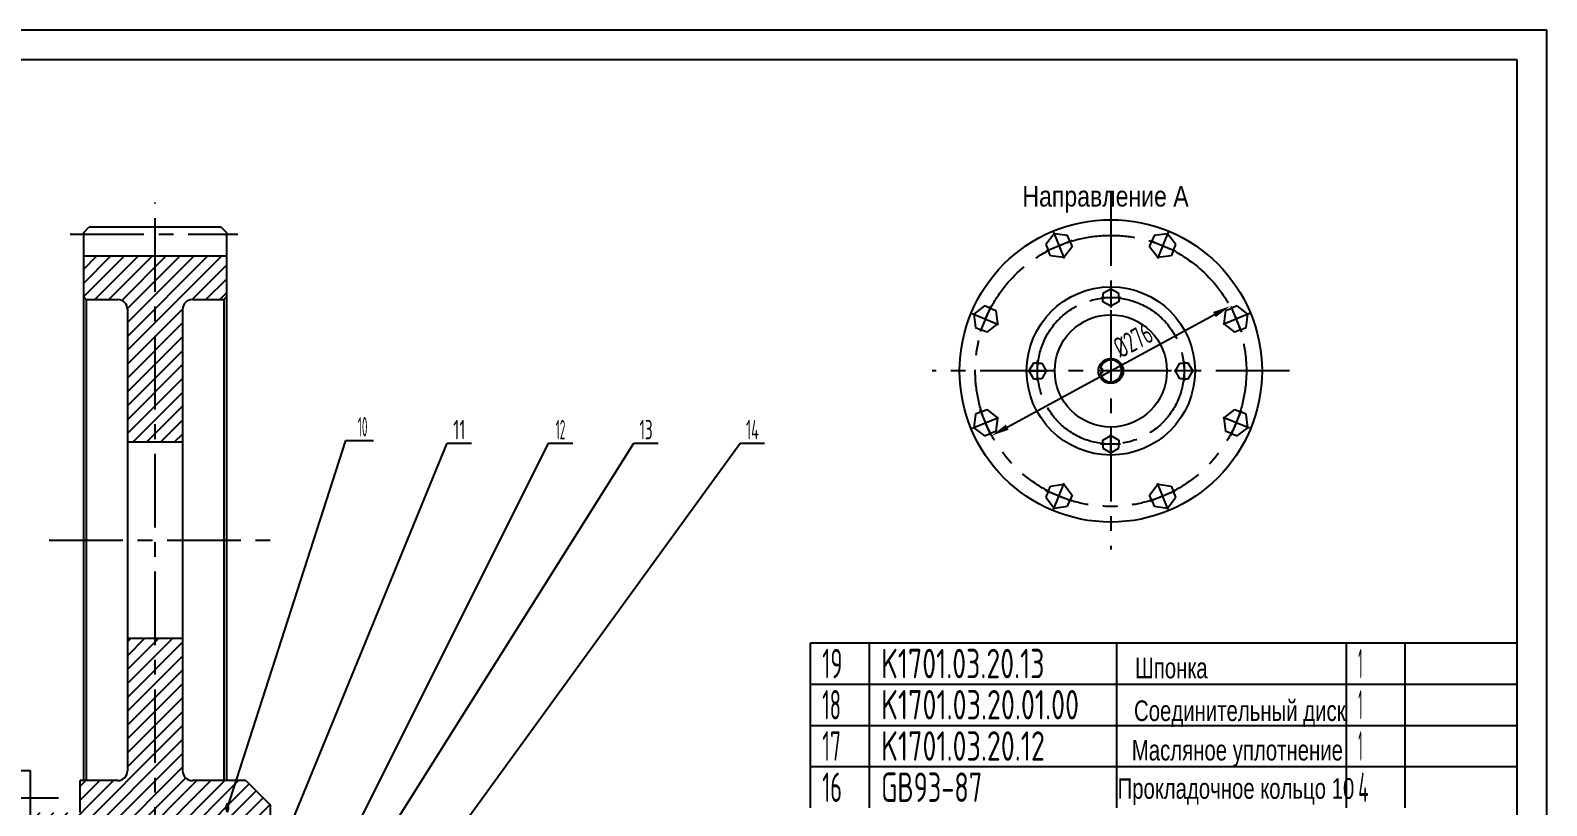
# Model space of a CAD drawing. Header units: millimetres. Extents: x 0 to 2520, y -69 to 1782.
# Drawn here: x 975 to 2520, y 992 to 1782 of the extents above; entities that cross this region are included whole.
import ezdxf
from ezdxf.enums import TextEntityAlignment as Align

# ---------------------------------------------------------------- set-up
doc = ezdxf.new("R2010")
doc.units = ezdxf.units.MM
doc.header["$LTSCALE"] = 60
doc.linetypes.add('G', pattern=[2, 1.25, -0.25, 0.25, -0.25])
for name, color, linetype in [('01', 7, 'Continuous'), ('02', 1, 'Continuous'), ('05', 4, 'G'), ('08', 1, 'Continuous'), ('11', 3, 'Continuous')]:
    doc.layers.add(name, color=color, linetype=linetype)
doc.styles.get("Standard").update_dxf_attribs({"font": 'isocp', "width": 0.707, "bigfont": 'intecad.shx'})
doc.dimstyles.new('INTE', dxfattribs={"dimscale": 6, "dimtxt": 3.5, "dimasz": 3, "dimexe": 3, "dimexo": 0, "dimgap": 1, "dimtad": 1, "dimdec": 3, "dimdsep": 46, "dimtxsty": 'Standard', "dimcen": 0, "dimclrd": 1, "dimclre": 1, "dimclrt": 3, "dimadec": 3, "dimazin": 2, "dimtfac": 1, "dimtdec": 3, "dimtmove": 0, "dimatfit": 0, "dimfxl": 1, "dimarcsym": 0})

# ---------------------------------------------------------------- blocks, each defined once
blk = doc.blocks.new('*U24')
at = {"layer": '01'}
for p, q in [((0, 13.1), (-12, 6.2)), ((-12, 6.2), (-12, 0)), ((-12, -6.2), (-12, 0)), ((12, 6.2), (0, 13.1)), ((12, 0), (12, 6.2)), ((12, 0), (12, -6.2)), ((0, -13.1), (-12, -6.2)), ((12, -6.2), (0, -13.1))]:
    blk.add_line(p, q, dxfattribs=at)
at = {"layer": '05'}
for p, q in [((-13.7, 0), (14.5, 0)), ((0, 14.7), (0, -14.3))]:
    blk.add_line(p, q, dxfattribs=at)
blk = doc.blocks.new('*U25')
at = {"layer": '01'}
for p, q in [((0, 8.8), (-8, 4.2)), ((-8, 4.2), (-8, 0)), ((-8, -4.2), (-8, 0)), ((8, 4.2), (0, 8.8)), ((8, 0), (8, 4.2)), ((8, 0), (8, -4.2)), ((0, -8.8), (-8, -4.2)), ((8, -4.2), (0, -8.8))]:
    blk.add_line(p, q, dxfattribs=at)
at = {"layer": '05'}
for p, q in [((-9.7, 0), (10.5, 0)), ((0, 10.4), (0, -10))]:
    blk.add_line(p, q, dxfattribs=at)
blk = doc.blocks.new('*D27')
at = {"layer": '08', "color": 1, "lineweight": -2}
blk.add_line((1970.5, 1377.7), (2181.5, 1492.4), dxfattribs=at)
at = {"layer": '08', "color": 1}
for points in [[(2180.1, 1495.1), (2183, 1489.8), (2197.3, 1501)], [(1969, 1380.4), (1971.9, 1375.1), (1954.7, 1369.2)]]:
    blk.add_solid(points, dxfattribs=at)
at = {"layer": 'Defpoints', "color": 0}
for p in [(2197.3, 1501), (1954.7, 1369.2)]:
    blk.add_point(p, dxfattribs=at)
at = {"layer": '08', "color": 3, "insert": (2098.7, 1466.2), "char_height": 21, "attachment_point": 5, "rotation": 28.5166}
blk.add_mtext('%%c276', dxfattribs=at)
blk = doc.blocks.new('*U46')
at = {"layer": '01'}
for points in [[(415, 292), (25, 292)], [(415, 5), (415, 292)]]:
    blk.add_lwpolyline(points, dxfattribs=at)
at = {"layer": '02'}
for points in [[(420, 297), (0, 297)], [(420, 0), (420, 297)]]:
    blk.add_lwpolyline(points, dxfattribs=at)
blk = doc.blocks.new('*U64')
at = {"layer": '01'}
for p, q in [((0, -42), (0, 0)), ((720, -42), (720, 0))]:
    blk.add_line(p, q, dxfattribs=at)
at = {"layer": '02'}
for p, q in [((0, 0), (60, 0)), ((60, -42), (60, 0)), ((60, 0), (312, 0)), ((312, -42), (312, 0)), ((312, 0), (546, 0)), ((546, -42), (546, 0)), ((546, 0), (606, 0)), ((606, -42), (606, 0)), ((606, 0), (720, 0))]:
    blk.add_line(p, q, dxfattribs=at)
blk = doc.blocks.new('*U65')
at = {"layer": '01'}
for p, q in [((0, -42), (0, 0)), ((720, -42), (720, 0))]:
    blk.add_line(p, q, dxfattribs=at)
at = {"layer": '02'}
for p, q in [((0, 0), (60, 0)), ((60, -42), (60, 0)), ((60, 0), (312, 0)), ((312, -42), (312, 0)), ((312, 0), (546, 0)), ((546, -42), (546, 0)), ((546, 0), (606, 0)), ((606, -42), (606, 0)), ((606, 0), (720, 0))]:
    blk.add_line(p, q, dxfattribs=at)
blk = doc.blocks.new('*U66')
at = {"layer": '01'}
for p, q in [((0, -42), (0, 0)), ((720, -42), (720, 0))]:
    blk.add_line(p, q, dxfattribs=at)
at = {"layer": '02'}
for p, q in [((0, 0), (60, 0)), ((60, -42), (60, 0)), ((60, 0), (312, 0)), ((312, -42), (312, 0)), ((312, 0), (546, 0)), ((546, -42), (546, 0)), ((546, 0), (606, 0)), ((606, -42), (606, 0)), ((606, 0), (720, 0))]:
    blk.add_line(p, q, dxfattribs=at)
blk = doc.blocks.new('*U67')
at = {"layer": '01'}
for p, q in [((0, -42), (0, 0)), ((0, 0), (60, 0)), ((60, 0), (312, 0)), ((312, 0), (546, 0)), ((546, 0), (606, 0)), ((606, 0), (720, 0)), ((720, -42), (720, 0))]:
    blk.add_line(p, q, dxfattribs=at)
at = {"layer": '02'}
for p, q in [((60, -42), (60, 0)), ((312, -42), (312, 0)), ((546, -42), (546, 0)), ((606, -42), (606, 0))]:
    blk.add_line(p, q, dxfattribs=at)

msp = doc.modelspace()

# ---------------------------------------------------------------- hatches: boundary and pattern name
at = {"layer": '11', "linetype": 'Continuous'}
h = msp.add_hatch(dxfattribs=at)
h.set_pattern_fill('_USER', color=3, scale=10, angle=45, style=0, pattern_type=0)
h.set_pattern_definition([(45, (0, 0), (-7.07107, 7.07107), [])])
h.paths.add_polyline_path([(1102.3242, 1552.1568), (1102.3242, 1362.7158), (1130.3742, 1362.7158), (1130.3742, 1497.7158, -0.414213562), (1140.3742, 1507.7158), (1172.3742, 1507.7158), (1175.3742, 1510.7158), (1175.3742, 1552.1568)])
h.paths.add_polyline_path([(1074.2742, 1497.7158), (1074.2742, 1362.7158), (1102.3242, 1362.7158), (1102.3242, 1552.1568), (1029.2742, 1552.1568), (1029.2742, 1510.7158), (1032.2742, 1507.7158), (1064.2742, 1507.7158, -0.414213562)])
h.paths.add_polyline_path([(1102.3242, 1162.7158), (1074.2742, 1162.7158), (1074.2742, 1027.7158, -0.414213562), (1064.2742, 1017.7158), (1026.0742, 1017.7158), (1026.0742, 985.2158), (975.2742, 985.2158), (975.2742, 974.4658, 0.031802552), (975.5326, 970.4074), (1000.2742, 945.6658), (1074.8742, 945.6658, -0.414213562), (1076.8742, 943.6658), (1076.8742, 943.1768), (1102.3242, 943.1768)])
h.paths.add_polyline_path([(1102.3242, 943.1768), (1219.7742, 943.1768), (1219.7742, 992.7158), (1194.7742, 1017.7158), (1140.3742, 1017.7158, -0.414213562), (1130.3742, 1027.7158), (1130.3742, 1162.7158), (1102.3242, 1162.7158)])
h.paths.add_polyline_path([(1172.3797, 984.5371), (1179.9652, 984.5371), (1179.9652, 994.3833), (1172.3797, 994.3833)], flags=24)

# ---------------------------------------------------------------- linework, layer by layer
for p, q in [((721.2742, 1027.9658), (975.2742, 1027.9658)), ((975.2742, 1027.9658), (975.2742, 647.4658))]:
    msp.add_line(p, q)
at = {"layer": '01', "color": 7, "linetype": 'Continuous'}
for p, q in [((1029.2742, 1575.8108), (1035.2742, 1581.8108)), ((1029.2742, 1575.8108), (1029.2742, 1017.7158)), ((1035.2742, 1581.8108), (1169.3742, 1581.8108)), ((1169.3742, 1581.8108), (1175.3742, 1575.8108)), ((1175.3742, 1017.7158), (1175.3742, 1575.8108)), ((1029.2742, 1552.1568), (1175.3742, 1552.1568)), ((1032.2742, 1507.7158), (1029.2742, 1510.7158)), ((1032.2742, 1507.7158), (1064.2742, 1507.7158)), ((1140.3742, 1507.7158), (1172.3742, 1507.7158)), ((1175.3742, 1510.7158), (1172.3742, 1507.7158)), ((1074.2742, 1497.7158), (1074.2742, 1027.7158)), ((1130.3742, 1497.7158), (1130.3742, 1027.7158)), ((2067.2817, 1437.4622), (2065.1598, 1437.4622)), ((2067.2817, 1437.4622), (2067.2817, 1432.7022)), ((2067.2817, 1432.7022), (2065.1598, 1432.7022)), ((1026.0742, 985.2158), (1026.0742, 1017.7158)), ((1064.2742, 1017.7158), (1026.0742, 1017.7158)), ((1194.7742, 1017.7158), (1140.3742, 1017.7158)), ((1194.7742, 1017.7158), (1219.7742, 992.7158)), ((1219.7742, 918.3423), (1219.7742, 992.7158))]:
    msp.add_line(p, q, dxfattribs=at)
at = {"layer": '01'}
for p, q in [((1032.2742, 1507.7158), (1032.2742, 1017.7158)), ((1172.3742, 1507.7158), (1172.3742, 1017.7158)), ((1074.2742, 1362.7158), (1130.3742, 1362.7158)), ((1074.2742, 1162.7158), (1130.3742, 1162.7158))]:
    msp.add_line(p, q, dxfattribs=at)
at = {"layer": '01', "color": 7, "linetype": 'Continuous'}
for radius in [154, 85.75, 12.7]:
    msp.add_circle((2076.0017, 1435.0822), radius, dxfattribs=at)
at = {"layer": '01'}
msp.add_circle((2076.0017, 1435.0822), 57.15, dxfattribs=at)
at = {"layer": '01', "color": 7, "linetype": 'Continuous'}
for centre, radius, start, end in [((1064.2742, 1497.7158), 10, 0, 90), ((1140.3742, 1497.7158), 10, 90, 180), ((2076.0017, 1435.0822), 11.1, 192.3811746, 167.6188254), ((1064.2742, 1027.7158), 10, 270, 0), ((1140.3742, 1027.7158), 10, 180, 270)]:
    msp.add_arc(centre, radius, start, end, dxfattribs=at)
at = {"layer": '02'}
for p, q in [((1175.9242, 989.0841), (1296.8011, 1364.2892)), ((1222.4474, 928.3747), (1399.944, 1361.3598)), ((1296.8011, 1364.2892), (1324.8612, 1364.2892)), ((1297.9921, 950.9042), (1503.026, 1361.3598)), ((1343.9041, 969.961), (1590.0962, 1361.3598)), ((1386.2193, 932.0601), (1698.5091, 1361.3598)), ((1399.944, 1361.3598), (1424.744, 1361.3598)), ((1503.026, 1361.3598), (1527.826, 1361.3598)), ((1590.0962, 1361.3598), (1614.8962, 1361.3598)), ((1698.5091, 1361.3598), (1723.3091, 1361.3598))]:
    msp.add_line(p, q, dxfattribs=at)
at = {"layer": '05'}
for p, q in [((1102.3242, 75.6934), (1102.3242, 1606.6343)), ((2076.0017, 1617.0248), (2076.0017, 1253.1397)), ((1016.0234, 1574.3158), (1186.6177, 1574.3158)), ((2257.9442, 1435.0822), (1894.0591, 1435.0822)), ((994.6149, 1262.7158), (1219.7742, 1262.7158))]:
    msp.add_line(p, q, dxfattribs=at)
at = {"layer": '05', "color": 4, "linetype": 'G'}
msp.add_line((696.2742, 1000.1258), (1004.1081, 1000.1258), dxfattribs=at)
at = {"layer": '05'}
for radius in [138.1, 74.6, 0]:
    msp.add_circle((2076.0017, 1435.0822), radius, dxfattribs=at)

# ---------------------------------------------------------------- block references
at = {"layer": '05', "xscale": 6, "yscale": 6, "zscale": 6}
msp.add_blockref('*U46', (0, 0), dxfattribs=at)
at = {"layer": '05'}
for name, p, rotation in [('*U24', (2023.1569, 1562.6608), 22.5), ('*U24', (2128.8464, 1562.6608), 337.4999999999999), ('*U24', (1948.4231, 1487.927), 67.5), ('*U24', (2203.5802, 1487.927), 292.5000000000001), ('*U25', (2001.3872, 1435.0822), 90), ('*U25', (2150.6161, 1435.0822), 270), ('*U24', (1948.4231, 1382.2375), 112.5), ('*U24', (2203.5802, 1382.2375), 247.5), ('*U25', (2076.0017, 1360.4678), 180), ('*U24', (2023.1569, 1307.5037), 157.5), ('*U24', (2128.8464, 1307.5037), 202.5)]:
    msp.add_blockref(name, p, dxfattribs=dict(at, rotation=rotation))
for name, p in [('*U25', (2076.0017, 1509.6967)), ('*U67', (1770, 1158)), ('*U66', (1770, 1116)), ('*U65', (1770, 1074)), ('*U64', (1770, 1032))]:
    msp.add_blockref(name, p, dxfattribs=at)

# ---------------------------------------------------------------- texts
at = {"layer": '02', "width": 0.605172}
msp.add_text('●', height=8, dxfattribs=at).set_placement((1173.5242, 985.0841), (1178.3242, 985.0841), align=Align.FIT)
at = {"layer": '05', "char_height": 21, "attachment_point": 1}
for s, insert in [('{\\fArial|b0|i0|c204|p34;\\W0.8;\\C3;Направление А}', (1985.9589, 1623.51)), ('{\\fArial|b0|i0|c204|p34;\\C3;Шпонка}', (2100.7356, 1142.9601)), ('{\\fArial|b0|i0|c204|p34;\\C3;Соединительный диск}', (2099.6188, 1099.4447)), ('{\\fArial|b0|i0|c204|p34;\\C3;Масляное уплотнение}', (2097.3853, 1059.2765)), ('{\\fArial|b0|i0|c204|p34;\\C3;Прокладочное кольцо 10}', (2082.8676, 1020.2241))]:
    msp.add_mtext(s, dxfattribs=dict(at, insert=insert))
at = {"layer": '11'}
for s, height, width, p, p2 in [('10', 19.79899, 0.473209, (1308.8951, 1368.2892), (1318.74, 1368.2892)), ('11', 19.79899, 0.749243, (1406.0394, 1365.3598), (1418.6485, 1365.3598)), ('12', 19.79899, 0.445832, (1510.5268, 1365.3598), (1520.3253, 1365.3598)), ('13', 19.79899, 0.621906, (1595.7768, 1365.3598), (1609.2156, 1365.3598)), ('14', 19.79899, 0.578769, (1704.3201, 1365.3598), (1717.498, 1365.3598)), ('19', 30, 0.612447, (1782, 1122), (1802.6075, 1122)), ('K1701.03.20.13', 30, 0.693738, (1842, 1122), (2008.4226, 1122)), ('1', 30, 0.404, (2328, 1122), (2332.242, 1122)), ('18', 30, 0.606, (1782, 1080), (1801.089, 1080)), ('K1701.03.20.01.00', 30, 0.696017, (1842, 1080), (2043.6178, 1080)), ('1', 30, 0.404, (2328, 1080), (2332.242, 1080)), ('17', 30, 0.606, (1782, 1038), (1801.089, 1038)), ('K1701.03.20.12', 30, 0.693769, (1842, 1038), (2008.8179, 1038)), ('1', 30, 0.404, (2328, 1038), (2332.242, 1038)), ('16', 30, 0.610556, (1782, 996), (1802.1411, 996)), ('GB93-87', 30, 0.692981, (1842, 996), (1944.9803, 996)), ('4', 30, 0.543846, (2328, 996), (2338.605, 996))]:
    msp.add_text(s, height=height, dxfattribs=dict(at, width=width)).set_placement(p, p2, align=Align.FIT)

# ---------------------------------------------------------------- dimensions: what is measured, and where the dimension line sits
at = {"layer": '08'}
dim = msp.add_diameter_dim_2p(p1=(1954.6561, 1369.1515), p2=(2197.3472, 1501.013), text='%%c276', dimstyle='INTE', dxfattribs=at)
dim.commit()
dim.dimension.update_dxf_attribs({"geometry": '*D27', "text_midpoint": (2106.5372, 1451.6731), "dimtype": 163})

doc.saveas('drawing.dxf')
